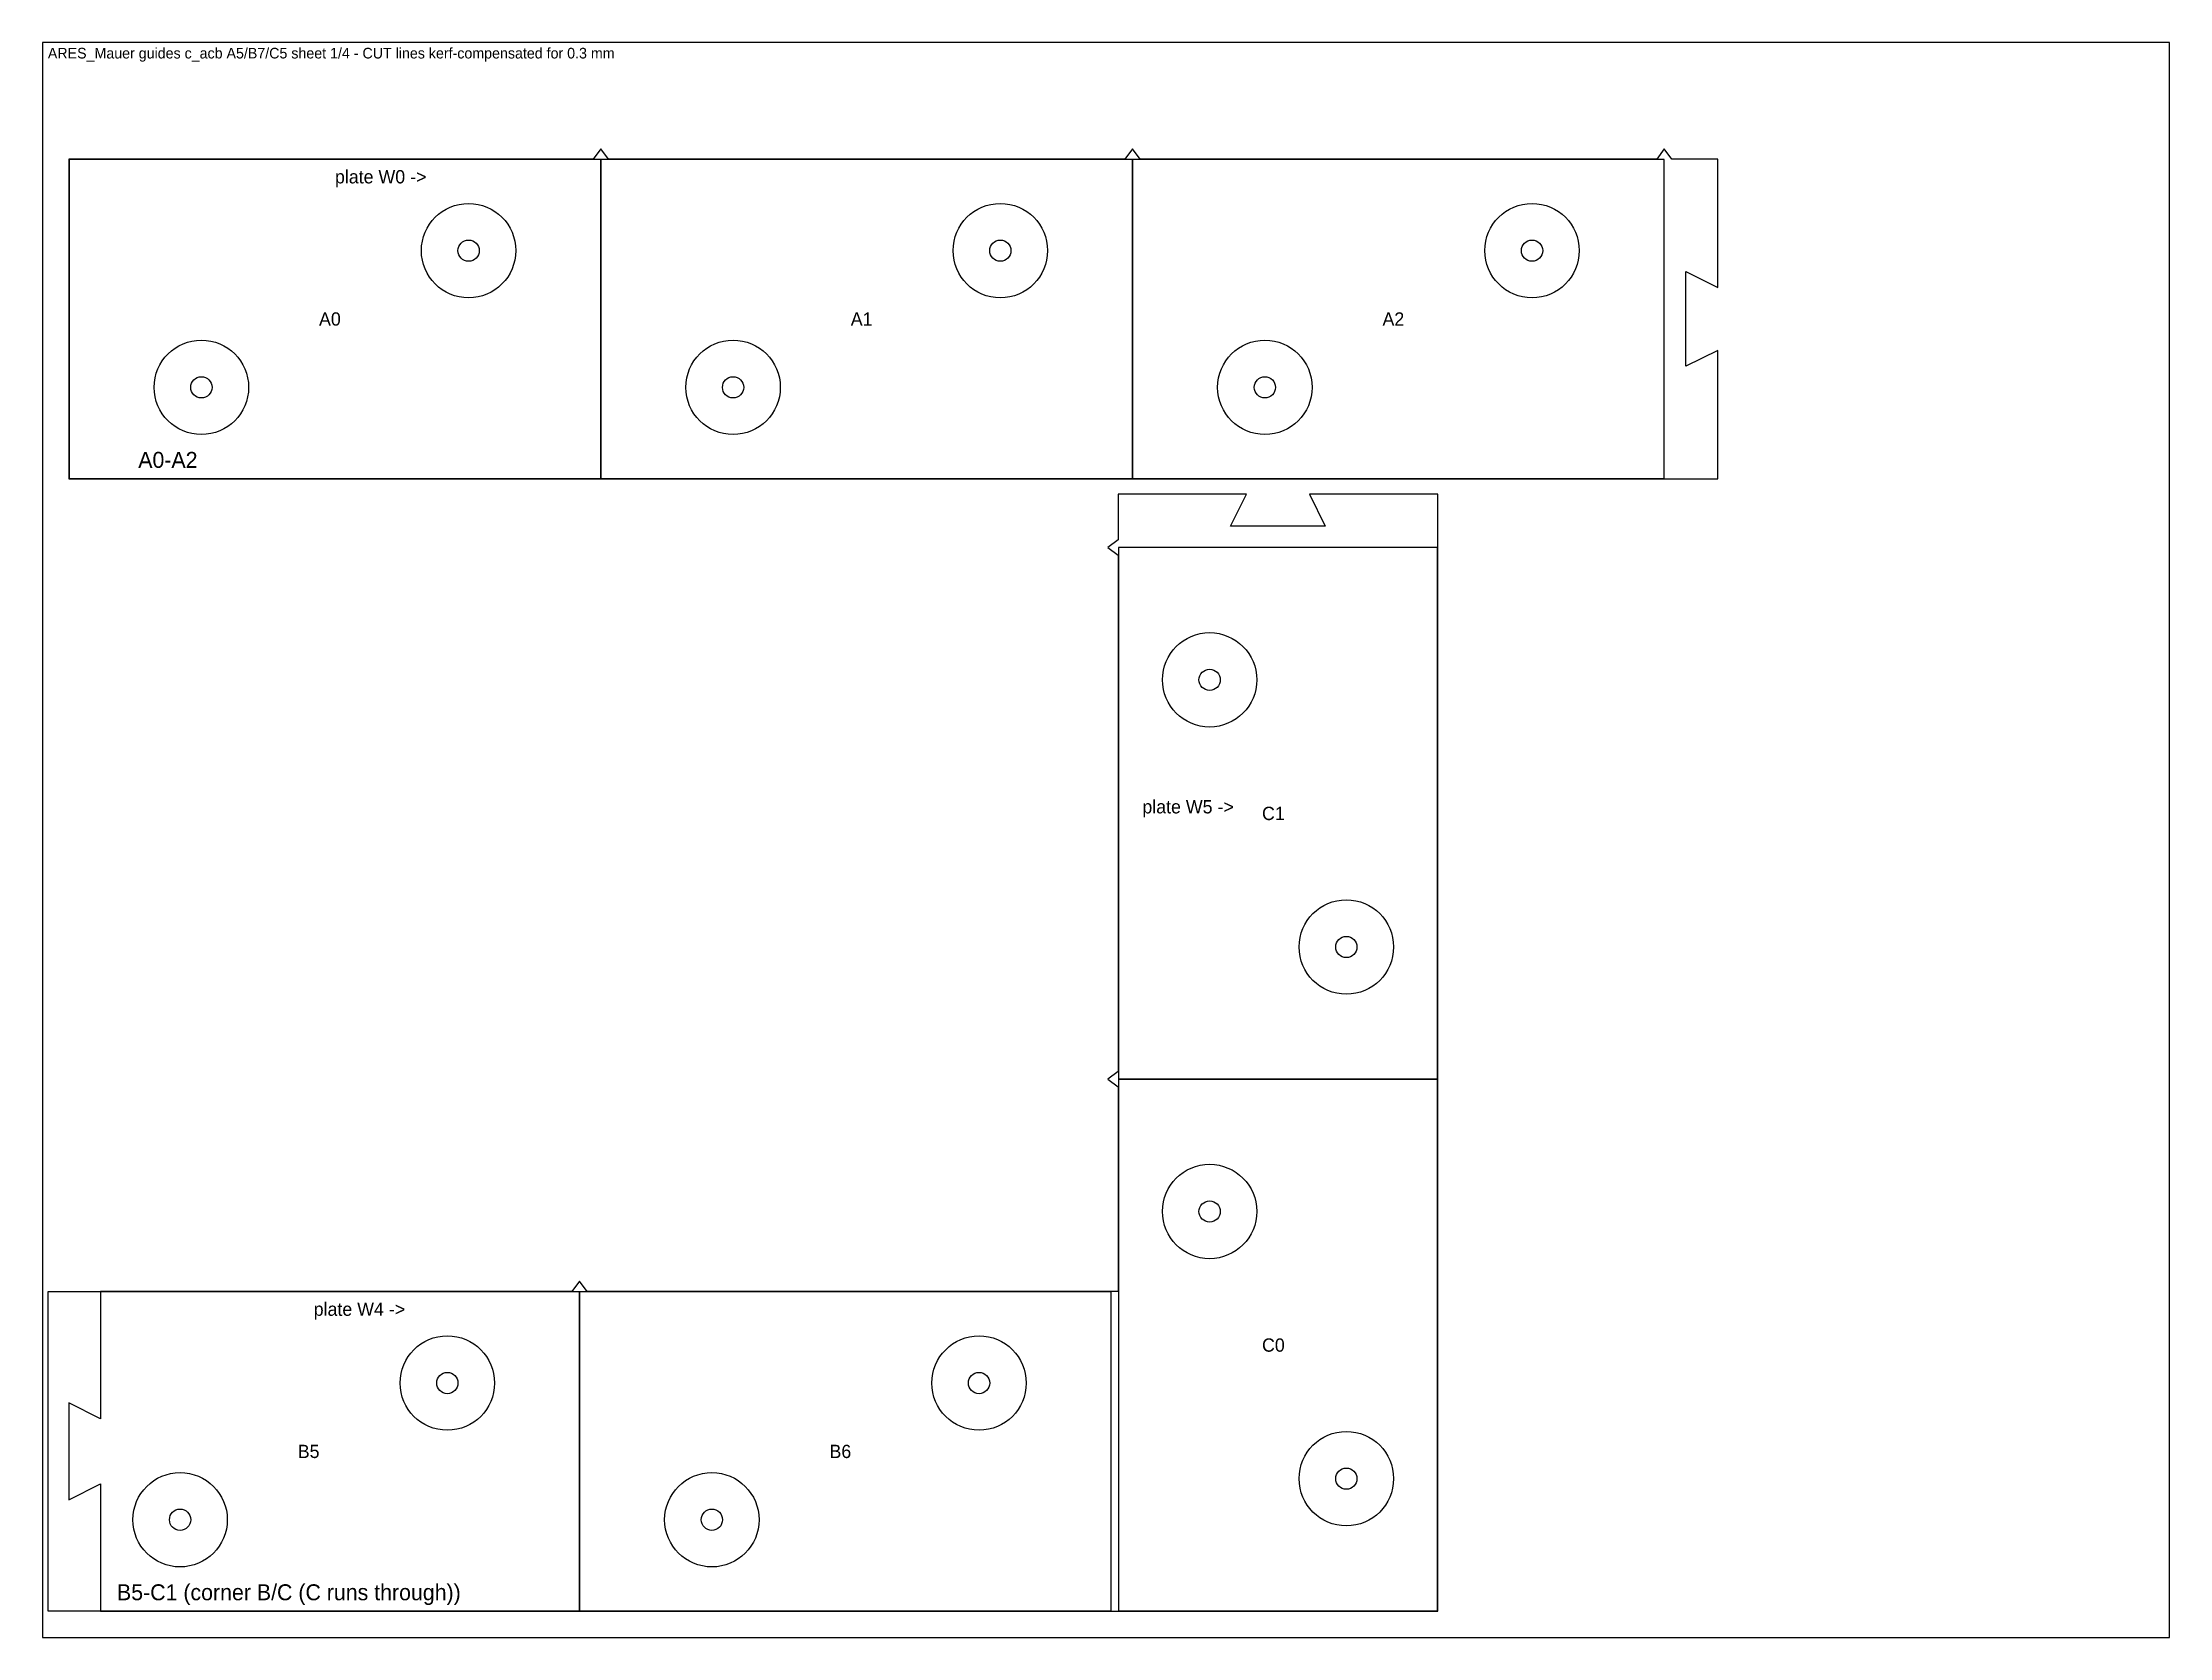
# Model space of a CAD drawing. Extents: x 0 to 800, y 0 to 600.
import ezdxf

# ---------------------------------------------------------------- set-up
doc = ezdxf.new("R2010")
doc.units = 0
for name, color, linetype in [('CUT', 1, 'CONTINUOUS'), ('ENGRAVE', 5, 'CONTINUOUS'), ('SHEET', 3, 'CONTINUOUS')]:
    doc.layers.add(name, color=color, linetype=linetype)

msp = doc.modelspace()

# ---------------------------------------------------------------- linework, layer by layer
at = {"layer": 'CUT', "color": 1}
for p, q in [((210, 560.0529), (207.1242, 556.15)), ((212.8758, 556.15), (210, 560.0529)), ((410, 560.0529), (407.1242, 556.15)), ((412.8758, 556.15), (410, 560.0529)), ((610, 560.0529), (607.1242, 556.15)), ((612.8758, 556.15), (610, 560.0529)), ((207.1242, 556.15), (9.85, 556.15)), ((9.85, 556.15), (9.85, 435.85)), ((407.1242, 556.15), (212.8758, 556.15)), ((607.1242, 556.15), (412.8758, 556.15)), ((630.15, 556.15), (612.8758, 556.15)), ((630.15, 507.8077), (630.15, 556.15)), ((618.1, 478.1923), (618.1, 513.8077)), ((618.1, 513.8077), (630.15, 507.8077)), ((630.15, 484.1923), (618.1, 478.1923)), ((630.15, 435.85), (630.15, 484.1923)), ((9.85, 435.85), (630.15, 435.85)), ((452.8823, 430.15), (404.54, 430.15)), ((404.54, 430.15), (404.54, 412.8758)), ((446.8823, 418.1), (452.8823, 430.15)), ((524.84, 430.15), (476.4977, 430.15)), ((476.4977, 430.15), (482.4977, 418.1)), ((524.84, 9.85), (524.84, 430.15)), ((482.4977, 418.1), (446.8823, 418.1)), ((404.54, 412.8758), (400.6371, 410)), ((400.6371, 410), (404.54, 407.1242)), ((404.54, 407.1242), (404.54, 212.8758)), ((404.54, 212.8758), (400.6371, 210)), ((400.6371, 210), (404.54, 207.1242)), ((404.54, 207.1242), (404.54, 130.15)), ((199.1242, 130.15), (21.85, 130.15)), ((21.85, 130.15), (21.85, 82.2427)), ((202, 134.0529), (199.1242, 130.15)), ((204.8758, 130.15), (202, 134.0529)), ((404.54, 130.15), (204.8758, 130.15)), ((21.85, 82.2427), (9.85, 88.2427)), ((9.85, 88.2427), (9.85, 51.7573)), ((9.85, 51.7573), (21.85, 57.7573)), ((21.85, 57.7573), (21.85, 9.85)), ((21.85, 9.85), (524.84, 9.85))]:
    msp.add_line(p, q, dxfattribs=at)
for centre in [(160.25, 521.714), (360.25, 521.714), (560.25, 521.714), (59.75, 470.286), (259.75, 470.286), (459.75, 470.286), (438.976, 360.25), (490.404, 259.75), (438.976, 160.25), (152.25, 95.714), (352.25, 95.714), (490.404, 59.75), (51.75, 44.286), (251.75, 44.286)]:
    msp.add_circle(centre, 4, dxfattribs=at)
at = {"layer": 'ENGRAVE', "color": 5}
for p, q in [((210, 556), (10, 556)), ((10, 556), (10, 436)), ((210, 436), (210, 556)), ((410, 556), (210, 556)), ((210, 556), (210, 436)), ((410, 436), (410, 556)), ((610, 556), (410, 556)), ((410, 556), (410, 436)), ((610, 436), (610, 556)), ((10, 436), (210, 436)), ((210, 436), (410, 436)), ((410, 436), (610, 436)), ((524.69, 410), (404.69, 410)), ((404.69, 410), (404.69, 210)), ((524.69, 210), (524.69, 410)), ((524.69, 210), (404.69, 210)), ((404.69, 210), (404.69, 10)), ((404.69, 210), (524.69, 210)), ((524.69, 10), (524.69, 210)), ((202, 130), (2, 130)), ((2, 130), (2, 10)), ((202, 10), (202, 130)), ((402, 130), (202, 130)), ((202, 130), (202, 10)), ((402, 10), (402, 130)), ((2, 10), (202, 10)), ((202, 10), (402, 10)), ((404.69, 10), (524.69, 10))]:
    msp.add_line(p, q, dxfattribs=at)
for centre in [(160.25, 521.714), (360.25, 521.714), (560.25, 521.714), (59.75, 470.286), (259.75, 470.286), (459.75, 470.286), (438.976, 360.25), (490.404, 259.75), (438.976, 160.25), (152.25, 95.714), (352.25, 95.714), (490.404, 59.75), (51.75, 44.286), (251.75, 44.286)]:
    msp.add_circle(centre, 17.75, dxfattribs=at)
at = {"layer": 'SHEET', "color": 3}
for p, q in [((800, 600), (0, 600)), ((0, 600), (0, 0)), ((800, 0), (800, 600)), ((0, 0), (800, 0))]:
    msp.add_line(p, q, dxfattribs=at)

# ---------------------------------------------------------------- texts
at = {"layer": 'ENGRAVE', "color": 5}
for s, height, p in [('plate W0 ->', 5, (110, 547)), ('A0', 5, (104, 493.5)), ('A1', 5, (304, 493.5)), ('A2', 5, (504, 493.5)), ('A0-A2', 6, (36, 440)), ('plate W5 ->', 5, (413.69, 310)), ('C1', 5, (458.69, 307.5)), ('plate W4 ->', 5, (102, 121)), ('C0', 5, (458.69, 107.5)), ('B5', 5, (96, 67.5)), ('B6', 5, (296, 67.5)), ('B5-C1 (corner B/C (C runs through))', 6, (28, 14))]:
    msp.add_text(s, height=height, dxfattribs=at).set_placement(p)
at = {"layer": 'SHEET', "color": 3}
msp.add_text('ARES_Mauer guides c_acb A5/B7/C5 sheet 1/4 - CUT lines kerf-compensated for 0.3 mm', height=4, dxfattribs=at).set_placement((2, 594))

doc.saveas('drawing.dxf')
